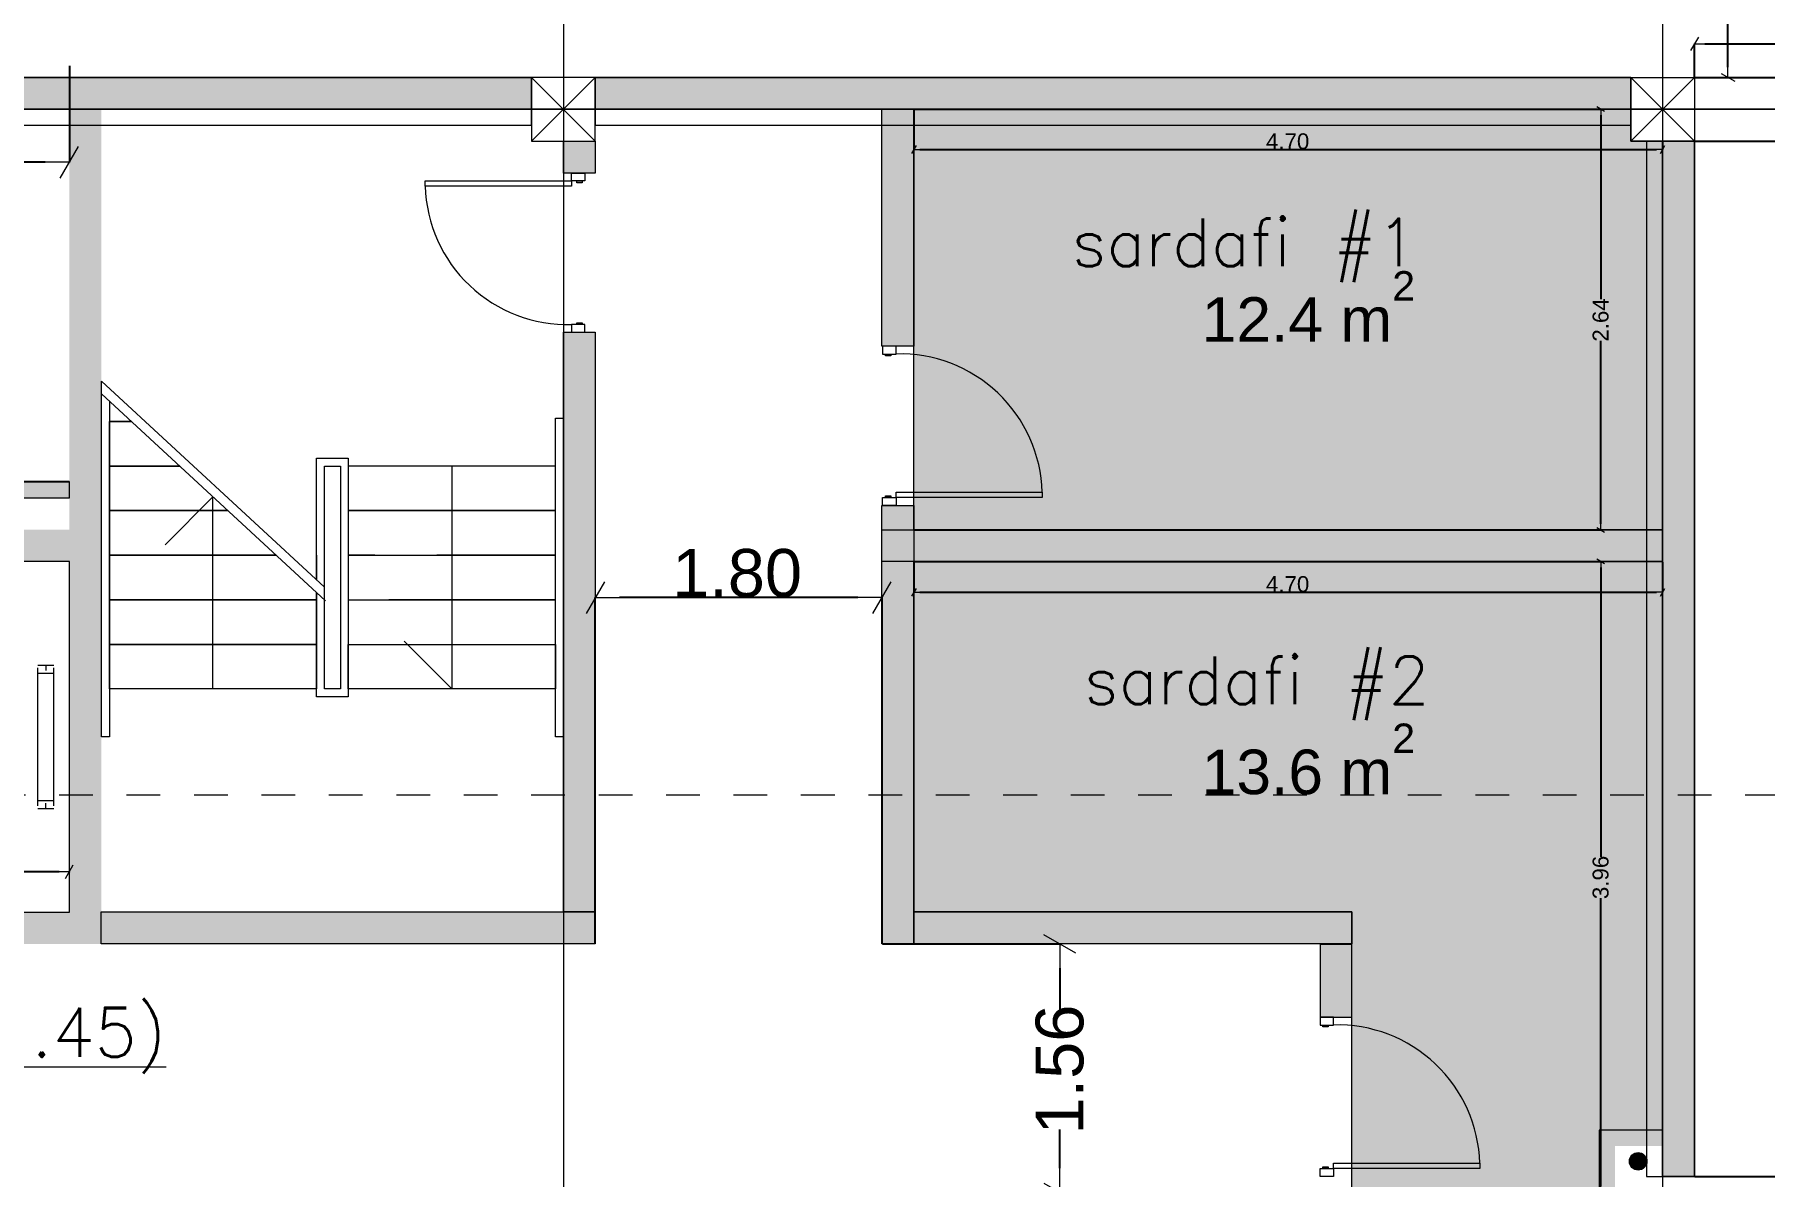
# Model space of a CAD drawing. Header units: millimetres. Extents: x 475616349 to 476941521, y 4620115302 to 4621446928.
# Drawn here: x 476768649 to 476779508, y 4620203972 to 4620211141 of the extents above; entities that cross this region are included whole.
import ezdxf

# ---------------------------------------------------------------- set-up
doc = ezdxf.new("R2010")
doc.units = ezdxf.units.MM
doc.header["$MEASUREMENT"] = 0
doc.set_wipeout_variables(frame=1)
doc.linetypes.add('Dashed', pattern=[423.333333, 211.666667, -211.666667])
doc.linetypes.add('Wipeout_Contour', pattern=[1000, 0, -1000])
for name, color, linetype, lineweight in [('2D Drafting - General_Pen_No__1_Pen_No__7', 7, 'Continuous', 0), ('2D Drafting - General_Pen_No__1_Pen_No__7_Pen_No__7', 7, 'Continuous', 0), ('2D Drafting - General_Pen_No__250_Pen_No__7_Pen_No__154', 154, 'Continuous', 0), ('2D Drafting - General_Pen_No__250_Pen_No__7_Pen_No__250', 7, 'Continuous', 0), ('2D Drafting - General_Pen_No__250_Pen_No__7_Pen_No__7', 7, 'Continuous', 0), ('Doors_Pen_No__7_Pen_No__7_Pen_No__7', 7, 'Continuous', 0), ('G-Anno-Nplt_Pen_No__250', 7, 'Continuous', 0), ('G-Anno-Nplt_Pen_No__4', 7, 'Continuous', 0), ('G-Anno-Nplt_Pen_No__7', 7, 'Continuous', 0), ('G-Anno-Nplt_Pen_No__8', 8, 'Continuous', 0), ('gegmebi_Pen_No__7_Pen_No__7', 7, 'Continuous', 0), ('New_._Pen_No__1', 1, 'Continuous', 0), ('New_2D Drafting - General_Pen_No__250_Pen_No__7_Pen_No__154', 154, 'Continuous', 0), ('New_2D Drafting - General_Pen_No__250_Pen_No__7_Pen_No__250', 7, 'Continuous', 0), ('New_2D Drafting - General_Pen_No__250_Pen_No__7_Pen_No__7', 7, 'Continuous', 0), ('New_a-iataki_Pen_No__5_Pen_No__5_Pen_No__4', 7, 'Continuous', 0), ('New_R03_Nakveti_Pen_No__250', 7, 'Continuous', 0), ('New_reg_nak_Pen_No__7', 7, 'Continuous', 0), ('New_shenobebi_Pen_No__1', 1, 'Continuous', 0), ('New_shenobebi_Pen_No__7', 7, 'Continuous', 0), ('shaxtebi da milebi_Pen_No__1_Pen_No__1_Pen_No__1', 1, 'Continuous', 0), ('zoma_Pen_No__5_Pen_No__5', 5, 'Continuous', 0)]:
    doc.layers.add(name, color=color, linetype=linetype, lineweight=lineweight)
doc.layers.add('New_zoma', color=7, linetype='Continuous')
doc.layers.add('zoma', color=7, linetype='Continuous')
doc.styles.add('GENERATED_STYLE_1', font='arial.ttf')
doc.styles.add('GENERATED_STYLE_2', font='arial.ttf')
doc.dimstyles.new('GENERATED_STYLE__2', dxfattribs={"dimtxt": 200, "dimasz": 64.421331, "dimexe": 0.18, "dimexo": 3, "dimgap": 0.09, "dimtad": 1, "dimlfac": 0.001, "dimzin": 0, "dimdsep": 46, "dimtxsty": 'GENERATED_STYLE_2', "dimblk": 'ARROWHEAD_2', "dimblk1": 'ARROWHEAD_2', "dimblk2": 'ARROWHEAD_2', "dimcen": 0.09, "dimclrd": 142, "dimclre": 142, "dimclrt": 142, "dimadec": 0, "dimazin": 0, "dimtfac": 1, "dimtdec": 4, "dimtmove": 0, "dimatfit": 3, "dimfxl": 1, "dimtolj": 1, "dimtzin": 0, "dimarcsym": 0})
doc.dimstyles.new('GENERATED_STYLE__27', dxfattribs={"dimtxt": 150, "dimasz": 64.421331, "dimexe": 0.18, "dimexo": 3, "dimgap": 0.09, "dimtad": 1, "dimtih": 1, "dimtoh": 1, "dimlfac": 0.001, "dimzin": 0, "dimdsep": 46, "dimtxsty": 'GENERATED_STYLE_2', "dimblk": 'ARROWHEAD_2', "dimblk1": 'ARROWHEAD_2', "dimblk2": 'ARROWHEAD_2', "dimcen": 0.09, "dimclrd": 142, "dimclre": 142, "dimclrt": 142, "dimadec": 0, "dimazin": 0, "dimtfac": 1, "dimtdec": 4, "dimtmove": 0, "dimatfit": 3, "dimfxl": 1, "dimtolj": 1, "dimtzin": 0, "dimarcsym": 0})
doc.dimstyles.new('GENERATED_STYLE__33', dxfattribs={"dimtxt": 300, "dimasz": 64.421331, "dimexe": 0.18, "dimexo": 3, "dimgap": 0.09, "dimtad": 1, "dimlfac": 0.001, "dimzin": 0, "dimdsep": 46, "dimtxsty": 'GENERATED_STYLE_1', "dimblk": 'ARROWHEAD_2', "dimblk1": 'ARROWHEAD_2', "dimblk2": 'ARROWHEAD_2', "dimcen": 0.09, "dimclrd": 1, "dimclre": 1, "dimclrt": 1, "dimadec": 0, "dimazin": 0, "dimtfac": 1, "dimtdec": 4, "dimtmove": 0, "dimatfit": 3, "dimfxl": 1, "dimtolj": 1, "dimtzin": 0, "dimarcsym": 0})
doc.dimstyles.new('GENERATED_STYLE__34', dxfattribs={"dimtxt": 300, "dimasz": 64.421331, "dimexe": 0.18, "dimexo": 3, "dimgap": 0.09, "dimtad": 1, "dimtih": 1, "dimtoh": 1, "dimlfac": 0.001, "dimzin": 0, "dimdsep": 46, "dimtxsty": 'GENERATED_STYLE_1', "dimblk": 'ARROWHEAD_2', "dimblk1": 'ARROWHEAD_2', "dimblk2": 'ARROWHEAD_2', "dimcen": 0.09, "dimclrd": 1, "dimclre": 1, "dimclrt": 1, "dimadec": 0, "dimazin": 0, "dimtfac": 1, "dimtdec": 4, "dimtmove": 0, "dimatfit": 3, "dimfxl": 1, "dimtolj": 1, "dimtzin": 0, "dimarcsym": 0})
doc.dimstyles.new('GENERATED_STYLE__37', dxfattribs={"dimtxt": 300, "dimasz": 152, "dimexe": 0.18, "dimexo": 3, "dimgap": 0.09, "dimtad": 1, "dimtih": 1, "dimtoh": 1, "dimlfac": 0.001, "dimzin": 0, "dimdsep": 46, "dimtxsty": 'GENERATED_STYLE_2', "dimblk": 'ARROWHEAD_2', "dimblk1": 'ARROWHEAD_2', "dimblk2": 'ARROWHEAD_2', "dimcen": 0.09, "dimclrd": 7, "dimclre": 7, "dimclrt": 7, "dimadec": 0, "dimazin": 0, "dimtfac": 1, "dimtdec": 4, "dimtmove": 0, "dimatfit": 3, "dimfxl": 1, "dimtolj": 1, "dimtzin": 0, "dimarcsym": 0})
doc.dimstyles.new('GENERATED_STYLE__38', dxfattribs={"dimtxt": 300, "dimasz": 152, "dimexe": 0.18, "dimexo": 3, "dimgap": 0.09, "dimtad": 1, "dimlfac": 0.001, "dimzin": 0, "dimdsep": 46, "dimtxsty": 'GENERATED_STYLE_2', "dimblk": 'ARROWHEAD_2', "dimblk1": 'ARROWHEAD_2', "dimblk2": 'ARROWHEAD_2', "dimcen": 0.09, "dimclrd": 7, "dimclre": 7, "dimclrt": 7, "dimadec": 0, "dimazin": 0, "dimtfac": 1, "dimtdec": 4, "dimtmove": 0, "dimatfit": 3, "dimfxl": 1, "dimtolj": 1, "dimtzin": 0, "dimarcsym": 0})
doc.dimstyles.new('GENERATED_STYLE__39', dxfattribs={"dimtxt": 100, "dimasz": 38, "dimexe": 0.18, "dimexo": 3, "dimgap": 0.09, "dimtad": 1, "dimtih": 1, "dimtoh": 1, "dimlfac": 0.001, "dimzin": 0, "dimdsep": 46, "dimtxsty": 'GENERATED_STYLE_2', "dimblk": 'ARROWHEAD_2', "dimblk1": 'ARROWHEAD_2', "dimblk2": 'ARROWHEAD_2', "dimcen": 0.09, "dimclrd": 7, "dimclre": 7, "dimclrt": 7, "dimadec": 0, "dimazin": 0, "dimtfac": 1, "dimtdec": 4, "dimtmove": 0, "dimatfit": 3, "dimfxl": 1, "dimtolj": 1, "dimtzin": 0, "dimarcsym": 0})
doc.dimstyles.new('GENERATED_STYLE__40', dxfattribs={"dimtxt": 100, "dimasz": 38, "dimexe": 0.18, "dimexo": 3, "dimgap": 0.09, "dimtad": 1, "dimlfac": 0.001, "dimzin": 0, "dimdsep": 46, "dimtxsty": 'GENERATED_STYLE_2', "dimblk": 'ARROWHEAD_2', "dimblk1": 'ARROWHEAD_2', "dimblk2": 'ARROWHEAD_2', "dimcen": 0.09, "dimclrd": 7, "dimclre": 7, "dimclrt": 7, "dimadec": 0, "dimazin": 0, "dimtfac": 1, "dimtdec": 4, "dimtmove": 0, "dimatfit": 3, "dimfxl": 1, "dimtolj": 1, "dimtzin": 0, "dimarcsym": 0})

# ---------------------------------------------------------------- blocks, each defined once
blk = doc.blocks.new('ARROWHEAD_2')
at = {"color": 0, "linetype": 'Continuous', "lineweight": 0}
for p, q in [((0, 0), (-1, 0)), ((-0.378, -0.655), (0.378, 0.655))]:
    blk.add_line(p, q, dxfattribs=at)
blk = doc.blocks.new('*D1175', base_point=(476577134, 4620325126))
at = {"layer": 'Defpoints', "color": 0, "linetype": 'Continuous', "transparency": 16777216}
for p in [(476766968, 4620205885), (476766968, 4620205880), (476768868, 4620205880)]:
    blk.add_point(p, dxfattribs=at)
at = {"layer": 'zoma', "color": 142, "linetype": 'Continuous', "lineweight": -2, "transparency": 16777216}
for p, q in [((476766968, 4620205883), (476766968, 4620205885)), ((476768803, 4620205885), (476767032, 4620205885)), ((476768868, 4620205883), (476768868, 4620205885))]:
    blk.add_line(p, q, dxfattribs=at)
at = {"layer": 'zoma', "color": 142, "linetype": 'Continuous', "lineweight": -2, "transparency": 16777216, "xscale": 64.4213309708986, "yscale": 64.4213309708986, "zscale": 64.4213309708986, "rotation": 180}
blk.add_blockref('ARROWHEAD_2', (476766968, 4620205885), dxfattribs=at)
at = {"layer": 'zoma', "color": 142, "linetype": 'Continuous', "lineweight": -2, "transparency": 16777216, "xscale": 64.4213309708986, "yscale": 64.4213309708986, "zscale": 64.4213309708986}
blk.add_blockref('ARROWHEAD_2', (476768868, 4620205885), dxfattribs=at)
at = {"layer": 'zoma', "color": 142, "linetype": 'Continuous', "lineweight": 0, "transparency": 16777216, "insert": (476767913, 4620205962), "char_height": 150, "attachment_point": 5, "style": 'GENERATED_STYLE_2'}
blk.add_mtext('\\A1;1.90', dxfattribs=at)
blk = doc.blocks.new('*D1206', base_point=(476577134, 4620325126))
at = {"layer": 'Defpoints', "color": 0, "linetype": 'Continuous', "transparency": 16777216}
for p in [(476779069, 4620203972), (476780818, 4620203972), (476779069, 4620203572)]:
    blk.add_point(p, dxfattribs=at)
at = {"layer": 'zoma', "color": 142, "linetype": 'Continuous', "lineweight": -2, "transparency": 16777216}
for p, q in [((476779072, 4620203972), (476780818, 4620203972)), ((476780818, 4620203907), (476780818, 4620203636)), ((476779072, 4620203572), (476780818, 4620203572)), ((476780818, 4620203572), (476780818, 4620203275))]:
    blk.add_line(p, q, dxfattribs=at)
at = {"layer": 'zoma', "color": 142, "linetype": 'Continuous', "lineweight": -2, "transparency": 16777216, "xscale": 64.4213309708986, "yscale": 64.4213309708986, "zscale": 64.4213309708986}
for p, rotation in [((476780818, 4620203972), 90), ((476780818, 4620203572), 270)]:
    blk.add_blockref('ARROWHEAD_2', p, dxfattribs=dict(at, rotation=rotation))
at = {"layer": 'zoma', "color": 142, "linetype": 'Continuous', "lineweight": 0, "transparency": 16777216, "insert": (476780559, 4620203275), "char_height": 200, "attachment_point": 5, "rotation": 90, "style": 'GENERATED_STYLE_2'}
blk.add_mtext('\\A1;0.40', dxfattribs=at)
blk = doc.blocks.new('*D1207', base_point=(476577134, 4620325126))
at = {"layer": 'Defpoints', "color": 0, "linetype": 'Continuous', "transparency": 16777216}
for p in [(476779069, 4620210472), (476780559, 4620210472), (476779069, 4620203972)]:
    blk.add_point(p, dxfattribs=at)
at = {"layer": 'zoma', "color": 142, "linetype": 'Continuous', "lineweight": -2, "transparency": 16777216}
for p, q in [((476779072, 4620210472), (476780559, 4620210472)), ((476780559, 4620210407), (476780559, 4620207476)), ((476780559, 4620204036), (476780559, 4620206956)), ((476779072, 4620203972), (476780559, 4620203972))]:
    blk.add_line(p, q, dxfattribs=at)
at = {"layer": 'zoma', "color": 142, "linetype": 'Continuous', "lineweight": -2, "transparency": 16777216, "xscale": 64.4213309708986, "yscale": 64.4213309708986, "zscale": 64.4213309708986}
for p, rotation in [((476780559, 4620210472), 90), ((476780559, 4620203972), 270)]:
    blk.add_blockref('ARROWHEAD_2', p, dxfattribs=dict(at, rotation=rotation))
at = {"layer": 'zoma', "color": 142, "linetype": 'Continuous', "lineweight": 0, "transparency": 16777216, "insert": (476780559, 4620207216), "char_height": 200, "attachment_point": 5, "rotation": 90, "style": 'GENERATED_STYLE_2'}
blk.add_mtext('\\A1;6.50', dxfattribs=at)
blk = doc.blocks.new('*D1208', base_point=(476577134, 4620325126))
at = {"layer": 'Defpoints', "color": 0, "linetype": 'Continuous', "transparency": 16777216}
for p in [(476779069, 4620210872), (476780818, 4620210872), (476779069, 4620210472)]:
    blk.add_point(p, dxfattribs=at)
at = {"layer": 'zoma', "color": 142, "linetype": 'Continuous', "lineweight": -2, "transparency": 16777216}
for p, q in [((476779072, 4620210872), (476780818, 4620210872)), ((476780818, 4620210807), (476780818, 4620210536)), ((476779072, 4620210472), (476780818, 4620210472)), ((476780818, 4620210472), (476780818, 4620210175))]:
    blk.add_line(p, q, dxfattribs=at)
at = {"layer": 'zoma', "color": 142, "linetype": 'Continuous', "lineweight": -2, "transparency": 16777216, "xscale": 64.4213309708986, "yscale": 64.4213309708986, "zscale": 64.4213309708986}
for p, rotation in [((476780818, 4620210872), 90), ((476780818, 4620210472), 270)]:
    blk.add_blockref('ARROWHEAD_2', p, dxfattribs=dict(at, rotation=rotation))
at = {"layer": 'zoma', "color": 142, "linetype": 'Continuous', "lineweight": 0, "transparency": 16777216, "insert": (476780559, 4620210175), "char_height": 200, "attachment_point": 5, "rotation": 90, "style": 'GENERATED_STYLE_2'}
blk.add_mtext('\\A1;0.40', dxfattribs=at)
blk = doc.blocks.new('*D1283', base_point=(476577134, 4620325126))
at = {"layer": 'Defpoints', "color": 0, "linetype": 'Continuous', "transparency": 16777216}
for p in [(476779274, 4620221920), (476795937, 4620221926), (476779069, 4620210872)]:
    blk.add_point(p, dxfattribs=at)
at = {"layer": 'New_zoma', "color": 1, "linetype": 'Continuous', "lineweight": -2, "transparency": 16777216}
for p, q in [((476795934, 4620221926), (476779274, 4620221920)), ((476779274, 4620221855), (476779276, 4620216911)), ((476779279, 4620210936), (476779277, 4620215899)), ((476779072, 4620210872), (476779279, 4620210872))]:
    blk.add_line(p, q, dxfattribs=at)
at = {"layer": 'New_zoma', "color": 1, "linetype": 'Continuous', "lineweight": -2, "transparency": 16777216, "xscale": 64.4213309708986, "yscale": 64.4213309708986, "zscale": 64.4213309708986}
for p, rotation in [((476779274, 4620221920), 90.02212448904798), ((476779279, 4620210872), 270.022124489048)]:
    blk.add_blockref('ARROWHEAD_2', p, dxfattribs=dict(at, rotation=rotation))
at = {"layer": 'New_zoma', "color": 1, "linetype": 'Continuous', "lineweight": 0, "transparency": 16777216, "insert": (476779276, 4620216405), "char_height": 300, "attachment_point": 5, "rotation": 270.0221, "style": 'GENERATED_STYLE_1'}
blk.add_mtext('\\A1;39.86', dxfattribs=at)
blk = doc.blocks.new('*D1284', base_point=(476577134, 4620325126))
at = {"layer": 'Defpoints', "color": 0, "linetype": 'Continuous', "transparency": 16777216}
for p in [(476794300, 4620211082), (476779069, 4620210872), (476794300, 4620210872)]:
    blk.add_point(p, dxfattribs=at)
at = {"layer": 'New_zoma', "color": 1, "linetype": 'Continuous', "lineweight": -2, "transparency": 16777216}
for p, q in [((476779069, 4620210875), (476779069, 4620211082)), ((476779133, 4620211082), (476794236, 4620211082)), ((476794300, 4620210875), (476794300, 4620211082))]:
    blk.add_line(p, q, dxfattribs=at)
at = {"layer": 'New_zoma', "color": 1, "linetype": 'Continuous', "lineweight": -2, "transparency": 16777216, "xscale": 64.4213309708986, "yscale": 64.4213309708986, "zscale": 64.4213309708986, "rotation": 180}
blk.add_blockref('ARROWHEAD_2', (476779069, 4620211082), dxfattribs=at)
at = {"layer": 'New_zoma', "color": 1, "linetype": 'Continuous', "lineweight": -2, "transparency": 16777216, "xscale": 64.4213309708986, "yscale": 64.4213309708986, "zscale": 64.4213309708986}
blk.add_blockref('ARROWHEAD_2', (476794300, 4620211082), dxfattribs=at)
at = {"layer": 'New_zoma', "color": 1, "linetype": 'Continuous', "lineweight": 0, "transparency": 16777216, "insert": (476786675, 4620211235), "char_height": 300, "attachment_point": 5, "style": 'GENERATED_STYLE_1'}
blk.add_mtext('\\A1;15.23', dxfattribs=at)
blk = doc.blocks.new('*D1852', base_point=(476577134, 4620325126))
at = {"layer": 'Defpoints', "color": 0, "linetype": 'Continuous', "transparency": 16777216}
for p in [(476774169, 4620210672), (476778869, 4620210472), (476778869, 4620210419)]:
    blk.add_point(p, dxfattribs=at)
at = {"layer": 'zoma', "color": 7, "linetype": 'Continuous', "lineweight": -2, "transparency": 16777216}
for p, q in [((476774169, 4620210669), (476774169, 4620210419)), ((476778869, 4620210469), (476778869, 4620210419)), ((476774207, 4620210419), (476778831, 4620210419))]:
    blk.add_line(p, q, dxfattribs=at)
at = {"layer": 'zoma', "color": 7, "linetype": 'Continuous', "lineweight": -2, "transparency": 16777216, "xscale": 38.00000000000001, "yscale": 38.00000000000001, "zscale": 38.00000000000001, "rotation": 180}
blk.add_blockref('ARROWHEAD_2', (476774169, 4620210419), dxfattribs=at)
at = {"layer": 'zoma', "color": 7, "linetype": 'Continuous', "lineweight": -2, "transparency": 16777216, "xscale": 38.00000000000001, "yscale": 38.00000000000001, "zscale": 38.00000000000001}
blk.add_blockref('ARROWHEAD_2', (476778869, 4620210419), dxfattribs=at)
at = {"layer": 'zoma', "color": 7, "linetype": 'Continuous', "lineweight": 0, "transparency": 16777216, "insert": (476776515, 4620210470), "char_height": 100, "attachment_point": 5, "style": 'GENERATED_STYLE_2'}
blk.add_mtext('\\A1;4.70', dxfattribs=at)
blk = doc.blocks.new('*D1853', base_point=(476577134, 4620325126))
at = {"layer": 'Defpoints', "color": 0, "linetype": 'Continuous', "transparency": 16777216}
for p in [(476774169, 4620210672), (476778480, 4620210672), (476774169, 4620208032)]:
    blk.add_point(p, dxfattribs=at)
at = {"layer": 'zoma', "color": 7, "linetype": 'Continuous', "lineweight": -2, "transparency": 16777216}
for p, q in [((476774172, 4620210672), (476778480, 4620210672)), ((476778480, 4620210634), (476778480, 4620209479)), ((476778480, 4620208070), (476778480, 4620209218)), ((476774172, 4620208032), (476778480, 4620208032))]:
    blk.add_line(p, q, dxfattribs=at)
at = {"layer": 'zoma', "color": 7, "linetype": 'Continuous', "lineweight": -2, "transparency": 16777216, "xscale": 38.00000000000001, "yscale": 38.00000000000001, "zscale": 38.00000000000001}
for p, rotation in [((476778480, 4620210672), 90), ((476778480, 4620208032), 270)]:
    blk.add_blockref('ARROWHEAD_2', p, dxfattribs=dict(at, rotation=rotation))
at = {"layer": 'zoma', "color": 7, "linetype": 'Continuous', "lineweight": 0, "transparency": 16777216, "insert": (476778480, 4620209349), "char_height": 100, "attachment_point": 5, "rotation": 90, "style": 'GENERATED_STYLE_2'}
blk.add_mtext('\\A1;2.64', dxfattribs=at)
blk = doc.blocks.new('*D1854', base_point=(476577134, 4620325126))
at = {"layer": 'Defpoints', "color": 0, "linetype": 'Continuous', "transparency": 16777216}
for p in [(476774169, 4620207832), (476778480, 4620207832), (476778470, 4620203872)]:
    blk.add_point(p, dxfattribs=at)
at = {"layer": 'zoma', "color": 7, "linetype": 'Continuous', "lineweight": -2, "transparency": 16777216}
for p, q in [((476774172, 4620207832), (476778480, 4620207832)), ((476778480, 4620207794), (476778480, 4620205979)), ((476778480, 4620203910), (476778480, 4620205719)), ((476778473, 4620203872), (476778480, 4620203872))]:
    blk.add_line(p, q, dxfattribs=at)
at = {"layer": 'zoma', "color": 7, "linetype": 'Continuous', "lineweight": -2, "transparency": 16777216, "xscale": 38.00000000000001, "yscale": 38.00000000000001, "zscale": 38.00000000000001}
for p, rotation in [((476778480, 4620207832), 90), ((476778480, 4620203872), 270)]:
    blk.add_blockref('ARROWHEAD_2', p, dxfattribs=dict(at, rotation=rotation))
at = {"layer": 'zoma', "color": 7, "linetype": 'Continuous', "lineweight": 0, "transparency": 16777216, "insert": (476778480, 4620205849), "char_height": 100, "attachment_point": 5, "rotation": 90, "style": 'GENERATED_STYLE_2'}
blk.add_mtext('\\A1;3.96', dxfattribs=at)
blk = doc.blocks.new('*D1855', base_point=(476577134, 4620325126))
at = {"layer": 'Defpoints', "color": 0, "linetype": 'Continuous', "transparency": 16777216}
for p in [(476774169, 4620207832), (476778869, 4620207832), (476778869, 4620207639)]:
    blk.add_point(p, dxfattribs=at)
at = {"layer": 'zoma', "color": 7, "linetype": 'Continuous', "lineweight": -2, "transparency": 16777216}
for p, q in [((476774169, 4620207829), (476774169, 4620207639)), ((476778869, 4620207829), (476778869, 4620207639)), ((476774207, 4620207639), (476778831, 4620207639))]:
    blk.add_line(p, q, dxfattribs=at)
at = {"layer": 'zoma', "color": 7, "linetype": 'Continuous', "lineweight": -2, "transparency": 16777216, "xscale": 38.00000000000001, "yscale": 38.00000000000001, "zscale": 38.00000000000001, "rotation": 180}
blk.add_blockref('ARROWHEAD_2', (476774169, 4620207639), dxfattribs=at)
at = {"layer": 'zoma', "color": 7, "linetype": 'Continuous', "lineweight": -2, "transparency": 16777216, "xscale": 38.00000000000001, "yscale": 38.00000000000001, "zscale": 38.00000000000001}
blk.add_blockref('ARROWHEAD_2', (476778869, 4620207639), dxfattribs=at)
at = {"layer": 'zoma', "color": 7, "linetype": 'Continuous', "lineweight": 0, "transparency": 16777216, "insert": (476776515, 4620207690), "char_height": 100, "attachment_point": 5, "style": 'GENERATED_STYLE_2'}
blk.add_mtext('\\A1;4.70', dxfattribs=at)
blk = doc.blocks.new('*D1856', base_point=(476577134, 4620325126))
at = {"layer": 'Defpoints', "color": 0, "linetype": 'Continuous', "transparency": 16777216}
for p in [(476772169, 4620207606), (476772169, 4620205432), (476773969, 4620205432)]:
    blk.add_point(p, dxfattribs=at)
at = {"layer": 'zoma', "color": 7, "linetype": 'Continuous', "lineweight": -2, "transparency": 16777216}
for p, q in [((476772169, 4620205435), (476772169, 4620207606)), ((476773817, 4620207606), (476772321, 4620207606)), ((476773969, 4620205435), (476773969, 4620207606))]:
    blk.add_line(p, q, dxfattribs=at)
at = {"layer": 'zoma', "color": 7, "linetype": 'Continuous', "lineweight": -2, "transparency": 16777216, "xscale": 152, "yscale": 152, "zscale": 152, "rotation": 180}
blk.add_blockref('ARROWHEAD_2', (476772169, 4620207606), dxfattribs=at)
at = {"layer": 'zoma', "color": 7, "linetype": 'Continuous', "lineweight": -2, "transparency": 16777216, "xscale": 152, "yscale": 152, "zscale": 152}
blk.add_blockref('ARROWHEAD_2', (476773969, 4620207606), dxfattribs=at)
at = {"layer": 'zoma', "color": 7, "linetype": 'Continuous', "lineweight": 0, "transparency": 16777216, "insert": (476773059, 4620207759), "char_height": 300, "attachment_point": 5, "style": 'GENERATED_STYLE_2'}
blk.add_mtext('\\A1;1.80', dxfattribs=at)
blk = doc.blocks.new('*D1857', base_point=(476577134, 4620325126))
at = {"layer": 'Defpoints', "color": 0, "linetype": 'Continuous', "transparency": 16777216}
for p in [(476773969, 4620205432), (476775085, 4620205432), (476774219, 4620203872)]:
    blk.add_point(p, dxfattribs=at)
at = {"layer": 'zoma', "color": 7, "linetype": 'Continuous', "lineweight": -2, "transparency": 16777216}
for p, q in [((476773972, 4620205432), (476775085, 4620205432)), ((476775085, 4620205280), (476775085, 4620205018)), ((476775085, 4620204024), (476775085, 4620204267)), ((476774222, 4620203872), (476775085, 4620203872))]:
    blk.add_line(p, q, dxfattribs=at)
at = {"layer": 'zoma', "color": 7, "linetype": 'Continuous', "lineweight": -2, "transparency": 16777216, "xscale": 152, "yscale": 152, "zscale": 152}
for p, rotation in [((476775085, 4620205432), 90), ((476775085, 4620203872), 270)]:
    blk.add_blockref('ARROWHEAD_2', p, dxfattribs=dict(at, rotation=rotation))
at = {"layer": 'zoma', "color": 7, "linetype": 'Continuous', "lineweight": 0, "transparency": 16777216, "insert": (476775085, 4620204643), "char_height": 300, "attachment_point": 5, "rotation": 90, "style": 'GENERATED_STYLE_2'}
blk.add_mtext('\\A1;1.56', dxfattribs=at)
blk = doc.blocks.new('*D1858', base_point=(476577134, 4620325126))
at = {"layer": 'Defpoints', "color": 0, "linetype": 'Continuous', "transparency": 16777216}
for p in [(476765269, 4620210948), (476768868, 4620210948), (476765269, 4620210339)]:
    blk.add_point(p, dxfattribs=at)
at = {"layer": 'zoma', "color": 7, "linetype": 'Continuous', "lineweight": -2, "transparency": 16777216}
for p, q in [((476765269, 4620210945), (476765269, 4620210339)), ((476768868, 4620210945), (476768868, 4620210339)), ((476768716, 4620210339), (476765421, 4620210339))]:
    blk.add_line(p, q, dxfattribs=at)
at = {"layer": 'zoma', "color": 7, "linetype": 'Continuous', "lineweight": -2, "transparency": 16777216, "xscale": 152, "yscale": 152, "zscale": 152, "rotation": 180}
blk.add_blockref('ARROWHEAD_2', (476765269, 4620210339), dxfattribs=at)
at = {"layer": 'zoma', "color": 7, "linetype": 'Continuous', "lineweight": -2, "transparency": 16777216, "xscale": 152, "yscale": 152, "zscale": 152}
blk.add_blockref('ARROWHEAD_2', (476768868, 4620210339), dxfattribs=at)
at = {"layer": 'zoma', "color": 7, "linetype": 'Continuous', "lineweight": 0, "transparency": 16777216, "insert": (476767059, 4620210492), "char_height": 300, "attachment_point": 5, "style": 'GENERATED_STYLE_2'}
blk.add_mtext('\\A1;3.60', dxfattribs=at)
blk = doc.blocks.new('*D1859', base_point=(476577134, 4620325126))
at = {"layer": 'Defpoints', "color": 0, "linetype": 'Continuous', "transparency": 16777216}
for p in [(476765269, 4620210672), (476768044, 4620210672), (476768869, 4620208332)]:
    blk.add_point(p, dxfattribs=at)
at = {"layer": 'zoma', "color": 7, "linetype": 'Continuous', "lineweight": -2, "transparency": 16777216}
for p, q in [((476765272, 4620210672), (476768045, 4620210672)), ((476768044, 4620210520), (476768044, 4620209884)), ((476768044, 4620208484), (476768044, 4620209101)), ((476768866, 4620208332), (476768044, 4620208332))]:
    blk.add_line(p, q, dxfattribs=at)
at = {"layer": 'zoma', "color": 7, "linetype": 'Continuous', "lineweight": -2, "transparency": 16777216, "xscale": 152, "yscale": 152, "zscale": 152}
for p, rotation in [((476768044, 4620210672), 90), ((476768044, 4620208332), 270)]:
    blk.add_blockref('ARROWHEAD_2', p, dxfattribs=dict(at, rotation=rotation))
at = {"layer": 'zoma', "color": 7, "linetype": 'Continuous', "lineweight": 0, "transparency": 16777216, "insert": (476768044, 4620209493), "char_height": 300, "attachment_point": 5, "rotation": 90, "style": 'GENERATED_STYLE_2'}
blk.add_mtext('\\A1;2.34', dxfattribs=at)

msp = doc.modelspace()

# ---------------------------------------------------------------- hatches: boundary and pattern name
at = {"layer": '2D Drafting - General_Pen_No__250_Pen_No__7_Pen_No__154', "linetype": 'Continuous', "lineweight": 0}
for points in [[(476765268.542, 4620210671.921), (476765268.542, 4620210871.921), (476771768.542, 4620210871.921), (476771768.542, 4620210671.921)], [(476772168.542, 4620210671.921), (476772168.542, 4620210871.921), (476778668.542, 4620210871.921), (476778668.542, 4620210671.921)], [(476778868.542, 4620210471.921), (476779068.542, 4620210471.921), (476779068.542, 4620203971.921), (476778868.542, 4620203971.921)]]:
    msp.add_hatch(color=154, dxfattribs=at).paths.add_polyline_path(points)
at = {"layer": '2D Drafting - General_Pen_No__250_Pen_No__7_Pen_No__7', "linetype": 'Continuous', "lineweight": 0}
for points in [[(476769067.753, 4620210671.921), (476768867.753, 4620210671.921), (476768867.753, 4620208031.931), (476769067.753, 4620208031.931)], [(476774168.542, 4620210671.921), (476774168.542, 4620209184.677), (476773968.542, 4620209184.677), (476773968.542, 4620210671.921)], [(476771968.542, 4620210271.509), (476771968.542, 4620210471.921), (476772168.542, 4620210471.921), (476772168.542, 4620210271.509)], [(476771968.542, 4620205632.083), (476771968.542, 4620209271.509), (476772168.542, 4620209271.509), (476772168.542, 4620205632.083)], [(476773968.542, 4620208184.677), (476774168.542, 4620208184.677), (476774168.542, 4620205432.083), (476773968.542, 4620205432.083)], [(476778868.542, 4620207832.083), (476773968.542, 4620207832.083), (476773968.542, 4620208032.083), (476778868.542, 4620208032.082)], [(476776918.673, 4620205432.083), (476774168.542, 4620205432.083), (476774168.542, 4620205632.083), (476776918.673, 4620205632.083)], [(476778470.121, 4620204262.109), (476778470.121, 4620203871.921), (476778570.121, 4620203871.921), (476778570.121, 4620204161.921), (476778870.121, 4620204161.921), (476778870.121, 4620204262.109)]]:
    msp.add_hatch(color=7, dxfattribs=at).paths.add_polyline_path(points)
at = {"layer": 'G-Anno-Nplt_Pen_No__7', "linetype": 'Continuous', "lineweight": 0}
for points in [[(476772168.542, 4620205432.083), (476769067.753, 4620205432.083), (476769067.753, 4620205632.083), (476772168.542, 4620205632.083)], [(476776718.542, 4620204971.825), (476776918.673, 4620204971.825), (476776918.673, 4620205428.825), (476776718.542, 4620205428.825)]]:
    msp.add_hatch(color=7, dxfattribs=at).paths.add_polyline_path(points)
at = {"layer": 'G-Anno-Nplt_Pen_No__8', "linetype": 'Continuous', "lineweight": 0, "true_color": 0x202020}
for points in [[(476778868.542, 4620210471.921), (476778868.542, 4620208032.083), (476774168.542, 4620208032.083), (476774168.542, 4620210671.921), (476778668.542, 4620210671.921), (476778668.542, 4620210471.921)], [(476774168.542, 4620207832.083), (476778868.542, 4620207832.083), (476778868.542, 4620204262.109), (476778470.121, 4620204262.109), (476778470.121, 4620203871.921), (476776918.673, 4620203871.921), (476776918.673, 4620205632.083), (476774168.542, 4620205632.083)]]:
    msp.add_hatch(color=250, dxfattribs=at).paths.add_polyline_path(points)
at = {"layer": 'New_2D Drafting - General_Pen_No__250_Pen_No__7_Pen_No__154', "linetype": 'Continuous', "lineweight": 0}
for points in [[(476769067.753, 4620208031.931), (476768867.753, 4620208031.931), (476766767.753, 4620208031.931), (476766767.753, 4620207231.931), (476766967.753, 4620207231.931), (476766967.753, 4620207831.931), (476768867.753, 4620207831.931), (476769067.753, 4620207831.931)], [(476769067.753, 4620207831.931), (476768867.753, 4620207831.931), (476768867.753, 4620205631.931), (476766967.753, 4620205631.931), (476766967.753, 4620206231.931), (476766767.753, 4620206231.931), (476766767.753, 4620205431.931), (476769067.753, 4620205431.931), (476769067.753, 4620205631.931)]]:
    msp.add_hatch(color=154, dxfattribs=at).paths.add_polyline_path(points)
at = {"layer": 'New_2D Drafting - General_Pen_No__250_Pen_No__7_Pen_No__7', "linetype": 'Continuous', "lineweight": 0}
msp.add_hatch(color=7, dxfattribs=at).paths.add_polyline_path([(476768868.542, 4620208232.391), (476768868.542, 4620208332.39), (476767368.542, 4620208332.39), (476767368.542, 4620208232.391)])
at = {"layer": 'shaxtebi da milebi_Pen_No__1_Pen_No__1_Pen_No__1', "linetype": 'Continuous', "lineweight": 0}
msp.add_hatch(color=1, dxfattribs=at).paths.add_polyline_path([(476778715.121, 4620204121.921, 1), (476778715.121, 4620204011.921, 1)])

# ---------------------------------------------------------------- linework, layer by layer
at = {"layer": '2D Drafting - General_Pen_No__1_Pen_No__7', "color": 7, "linetype": 'Continuous', "lineweight": 0}
for p, q in [((476772168.542, 4620210471.921), (476771768.542, 4620210871.921)), ((476771768.542, 4620210471.921), (476772168.542, 4620210871.921)), ((476779068.542, 4620210471.921), (476778668.542, 4620210871.921)), ((476778668.542, 4620210471.921), (476779068.542, 4620210871.921))]:
    msp.add_line(p, q, dxfattribs=at)
at = {"layer": '2D Drafting - General_Pen_No__1_Pen_No__7', "color": 7, "linetype": 'Continuous', "lineweight": 0, "flags": 128}
for points in [[(476765268.542, 4620210571.921), (476771768.542, 4620210571.921), (476771768.542, 4620210871.921), (476765268.542, 4620210871.921)], [(476771768.542, 4620210471.921), (476772168.542, 4620210471.921), (476772168.542, 4620210871.921), (476771768.542, 4620210871.921)], [(476772168.542, 4620210571.921), (476778668.542, 4620210571.921), (476778668.542, 4620210871.921), (476772168.542, 4620210871.921)], [(476779068.542, 4620210471.921), (476778668.542, 4620210471.921), (476778668.542, 4620210871.921), (476779068.542, 4620210871.921)], [(476779068.542, 4620203971.921), (476779068.542, 4620210471.921), (476778768.542, 4620210471.921), (476778768.542, 4620203971.921)]]:
    msp.add_lwpolyline(points, close=True, dxfattribs=at)
at = {"layer": '2D Drafting - General_Pen_No__1_Pen_No__7_Pen_No__7', "color": 7, "linetype": 'Continuous', "lineweight": 0}
for centre, start, end in [((476771994.014, 4620210213.786), 181.603806, 271.603806), ((476774081.676, 4620208242.399), 1.603806, 91.603806), ((476776828.209, 4620204029.547), 1.603806, 91.603806)]:
    msp.add_arc(centre, 893.239, start, end, dxfattribs=at)
at = {"layer": '2D Drafting - General_Pen_No__250_Pen_No__7_Pen_No__250', "color": 7, "linetype": 'Continuous', "lineweight": 0, "flags": 128}
for points in [[(476765268.542, 4620210671.921), (476765268.542, 4620210871.921), (476771768.542, 4620210871.921), (476771768.542, 4620210671.921)], [(476772168.542, 4620210671.921), (476772168.542, 4620210871.921), (476778668.542, 4620210871.921), (476778668.542, 4620210671.921)], [(476774168.542, 4620210671.921), (476774168.542, 4620209184.677), (476773968.542, 4620209184.677), (476773968.542, 4620210671.921)], [(476771968.542, 4620210271.509), (476771968.542, 4620210471.921), (476772168.542, 4620210471.921), (476772168.542, 4620210271.509)], [(476778868.542, 4620210471.921), (476779068.542, 4620210471.921), (476779068.542, 4620203971.921), (476778868.542, 4620203971.921)], [(476771968.542, 4620205632.083), (476771968.542, 4620209271.509), (476772168.542, 4620209271.509), (476772168.542, 4620205632.083)], [(476773968.542, 4620208184.677), (476774168.542, 4620208184.677), (476774168.542, 4620205432.083), (476773968.542, 4620205432.083)], [(476778868.542, 4620207832.083), (476773968.542, 4620207832.083), (476773968.542, 4620208032.083), (476778868.542, 4620208032.082)], [(476776918.673, 4620205432.083), (476774168.542, 4620205432.083), (476774168.542, 4620205632.083), (476776918.673, 4620205632.083)]]:
    msp.add_lwpolyline(points, close=True, dxfattribs=at)
at = {"layer": 'Doors_Pen_No__7_Pen_No__7_Pen_No__7', "color": 7, "linetype": 'Continuous', "lineweight": 0, "flags": 128}
for points in [[(476772103.681, 4620210271.509), (476772103.681, 4620210222.12), (476772019.014, 4620210222.12), (476772019.014, 4620210271.509)], [(476772019.014, 4620210222.12), (476772019.014, 4620210188.786), (476771101.125, 4620210188.786), (476771101.125, 4620210222.12)], [(476772085.681, 4620210222.12), (476772085.681, 4620210211.009), (476772052.347, 4620210211.009), (476772052.347, 4620210222.12)], [(476772103.681, 4620209271.509), (476772103.681, 4620209320.897), (476772019.014, 4620209320.897), (476772019.014, 4620209271.509)], [(476772085.681, 4620209332.009), (476772085.681, 4620209320.897), (476772052.347, 4620209320.897), (476772052.347, 4620209332.009)], [(476773972.01, 4620209184.677), (476773972.01, 4620209135.288), (476774056.676, 4620209135.288), (476774056.676, 4620209184.677)], [(476773990.01, 4620209124.177), (476773990.01, 4620209135.288), (476774023.343, 4620209135.288), (476774023.343, 4620209124.177)], [(476773972.01, 4620208184.677), (476773972.01, 4620208234.066), (476774056.676, 4620208234.066), (476774056.676, 4620208184.677)], [(476773990.01, 4620208234.066), (476773990.01, 4620208245.177), (476774023.343, 4620208245.177), (476774023.343, 4620208234.066)], [(476774056.676, 4620208234.066), (476774056.676, 4620208267.399), (476774974.565, 4620208267.399), (476774974.565, 4620208234.066)], [(476776718.542, 4620204971.825), (476776718.542, 4620204922.436), (476776803.209, 4620204922.436), (476776803.209, 4620204971.825)], [(476776736.542, 4620204911.325), (476776736.542, 4620204922.436), (476776769.876, 4620204922.436), (476776769.876, 4620204911.325)], [(476776718.542, 4620203971.825), (476776718.542, 4620204021.214), (476776803.209, 4620204021.214), (476776803.209, 4620203971.825)], [(476776736.542, 4620204021.214), (476776736.542, 4620204032.325), (476776769.876, 4620204032.325), (476776769.876, 4620204021.214)], [(476776803.209, 4620204021.214), (476776803.209, 4620204054.547), (476777721.098, 4620204054.547), (476777721.098, 4620204021.214)]]:
    msp.add_lwpolyline(points, close=True, dxfattribs=at)
at = {"layer": 'G-Anno-Nplt_Pen_No__250', "color": 7, "linetype": 'Continuous', "lineweight": 0, "flags": 128}
msp.add_lwpolyline([(476772168.542, 4620205432.083), (476769067.753, 4620205432.083), (476769067.753, 4620205632.083), (476772168.542, 4620205632.083)], close=True, dxfattribs=at)
at = {"layer": 'G-Anno-Nplt_Pen_No__4', "color": 7, "linetype": 'Continuous', "lineweight": 0, "flags": 128}
for points in [[(476778868.542, 4620210471.921), (476778868.542, 4620208032.083), (476774168.542, 4620208032.083), (476774168.542, 4620210671.921), (476778668.542, 4620210671.921), (476778668.542, 4620210471.921)], [(476774168.542, 4620207832.083), (476778868.542, 4620207832.083), (476778868.542, 4620204262.109), (476778470.121, 4620204262.109), (476778470.121, 4620203871.921), (476776918.673, 4620203871.921), (476776918.673, 4620205632.083), (476774168.542, 4620205632.083)], [(476776718.542, 4620204971.825), (476776918.673, 4620204971.825), (476776918.673, 4620205428.825), (476776718.542, 4620205428.825)]]:
    msp.add_lwpolyline(points, close=True, dxfattribs=at)
at = {"layer": 'gegmebi_Pen_No__7_Pen_No__7', "color": 7, "linetype": 'Continuous', "lineweight": 0, "flags": 128}
for points in [[(476769118.542, 4620208838.237), (476769118.542, 4620206732.083), (476769068.542, 4620206732.083), (476769068.542, 4620208964.579)], [(476769558.542, 4620208432.083), (476769118.542, 4620208432.083), (476769118.542, 4620208712.083), (476769255.209, 4620208712.083)], [(476769255.209, 4620208712.083), (476769118.542, 4620208712.083)], [(476769861.875, 4620208152.083), (476769118.542, 4620208152.083), (476769118.542, 4620208432.083), (476769558.542, 4620208432.083)], [(476770418.542, 4620207718.425), (476770418.542, 4620208481.657), (476770618.542, 4620208481.657), (476770618.542, 4620207718.425)], [(476771268.542, 4620208432.083), (476771268.542, 4620207032.083), (476770968.542, 4620207332.083)], [(476769768.542, 4620207032.083), (476769768.542, 4620208238.237), (476769468.542, 4620207938.237)], [(476770165.209, 4620207872.083), (476769118.542, 4620207872.083), (476769118.542, 4620208152.083), (476769861.875, 4620208152.083)], [(476770785.005, 4620207872.083), (476771918.542, 4620207872.083), (476771918.542, 4620208152.083), (476770618.542, 4620208152.083)], [(476770618.542, 4620208152.083), (476770618.542, 4620207872.083), (476770785.005, 4620207872.083)], [(476770418.542, 4620207638.237), (476770418.542, 4620207592.083), (476769118.542, 4620207592.083), (476769118.542, 4620207872.083), (476770165.209, 4620207872.083)], [(476770418.542, 4620207872.083), (476770418.542, 4620207718.425)], [(476770618.542, 4620207592.083), (476771918.542, 4620207592.083), (476771918.542, 4620207872.083), (476771175.209, 4620207872.083)], [(476770785.005, 4620207872.083), (476770618.542, 4620207872.083), (476770618.542, 4620207638.237)], [(476770618.542, 4620207638.237), (476770618.542, 4620206982.083), (476770418.542, 4620206982.083), (476770418.542, 4620207638.237)], [(476770618.542, 4620207358.237), (476770618.542, 4620207312.083), (476771918.542, 4620207312.083), (476771918.542, 4620207592.083), (476770871.875, 4620207592.083)], [(476770618.542, 4620207312.083), (476771918.542, 4620207312.083), (476771918.542, 4620207032.083), (476770618.542, 4620207032.083)], [(476770618.542, 4620207032.083), (476770618.542, 4620207312.083)]]:
    msp.add_lwpolyline(points, dxfattribs=at)
for points in [[(476771918.542, 4620208732.083), (476771968.542, 4620208732.083), (476771968.542, 4620206732.083), (476771918.542, 4620206732.083)], [(476770468.542, 4620208432.083), (476770568.542, 4620208432.083), (476770568.542, 4620207032.083), (476770468.542, 4620207032.083)], [(476770618.542, 4620208432.083), (476770618.542, 4620208152.083), (476771918.542, 4620208152.083), (476771918.542, 4620208432.083)], [(476770418.542, 4620207592.083), (476770418.542, 4620207312.083), (476769118.542, 4620207312.083), (476769118.542, 4620207592.083)], [(476770418.542, 4620207312.083), (476770418.542, 4620207032.083), (476769118.542, 4620207032.083), (476769118.542, 4620207312.083)]]:
    msp.add_lwpolyline(points, close=True, dxfattribs=at)
at = {"layer": 'New_2D Drafting - General_Pen_No__250_Pen_No__7_Pen_No__250', "color": 7, "linetype": 'Continuous', "lineweight": 0, "flags": 128}
msp.add_lwpolyline([(476768868.542, 4620208232.391), (476768868.542, 4620208332.39), (476767368.542, 4620208332.39), (476767368.542, 4620208232.391)], close=True, dxfattribs=at)
at = {"layer": 'New_R03_Nakveti_Pen_No__250', "color": 7, "linetype": 'Continuous', "lineweight": 0}
for p, q in [((476768669.313, 4620207181.931), (476768769.313, 4620207181.931)), ((476768669.313, 4620206298.598), (476768669.313, 4620207165.265)), ((476768669.313, 4620207131.931), (476768769.313, 4620207131.931)), ((476768719.313, 4620207181.931), (476768719.313, 4620207148.598)), ((476768769.313, 4620206298.598), (476768769.313, 4620207165.265)), ((476768669.313, 4620206331.931), (476768769.313, 4620206331.931)), ((476768669.313, 4620206281.931), (476768769.313, 4620206281.931)), ((476768719.313, 4620206281.931), (476768719.313, 4620206315.265))]:
    msp.add_line(p, q, dxfattribs=at)
at = {"layer": 'New_reg_nak_Pen_No__7', "color": 7, "linetype": 'Continuous', "lineweight": 0, "flags": 128}
msp.add_lwpolyline([(476769768.646, 4620210871.838), (476769768.646, 4620210871.806)], dxfattribs=at)
at = {"layer": 'New_shenobebi_Pen_No__1', "color": 1, "linetype": 'Dashed', "lineweight": 0}
msp.add_lwpolyline([(476732820.121, 4620206367.623), (476783893.334, 4620206367.623)], dxfattribs=at)
at = {"layer": 'New_shenobebi_Pen_No__7', "color": 7, "linetype": 'Continuous', "lineweight": 0}
for points in [[(476770468.542, 4620207672.271), (476769068.542, 4620208964.579)], [(476770474.583, 4620207586.507), (476769068.542, 4620208884.391)]]:
    msp.add_lwpolyline(points, dxfattribs=at)
msp.add_lwpolyline([(476768867.753, 4620205631.931), (476768867.753, 4620207831.931), (476766967.753, 4620207831.931), (476766967.753, 4620205631.931)], close=True, dxfattribs=at)
at = {"layer": 'shaxtebi da milebi_Pen_No__1_Pen_No__1_Pen_No__1', "color": 1, "linetype": 'Continuous', "lineweight": 0, "flags": 128}
msp.add_lwpolyline([(476778715.121, 4620204121.921, -1), (476778715.121, 4620204011.921, -1)], format="xyb", close=True, dxfattribs=at)
at = {"layer": 'zoma_Pen_No__5_Pen_No__5', "color": 5, "linetype": 'Continuous', "lineweight": 0}
for p, q in [((476771968.542, 4620214381.518), (476771968.542, 4620189670.712)), ((476778868.542, 4620214381.518), (476778868.542, 4620189670.712)), ((476733387.992, 4620210671.921), (476783274.372, 4620210671.921)), ((476733387.992, 4620210671.921), (476783274.372, 4620210671.921)), ((476782949.093, 4620210671.921), (476754096.013, 4620210671.921))]:
    msp.add_line(p, q, dxfattribs=at)

# ---------------------------------------------------------------- texts
at = {"layer": 'G-Anno-Nplt_Pen_No__4', "color": 7, "lineweight": 0, "char_height": 280, "attachment_point": 7, "style": 'GENERATED_STYLE_1'}
for s, insert in [('{\\fArial|b0|i0|c0|p34;12.4 m{\\H0.66x;\\S2^  ;}}', (476775975.779, 4620209212.002)), ('{\\fArial|b0|i0|c0|p34;13.6 m{\\H0.66x;\\S2^  ;}}', (476775975.779, 4620206367.623))]:
    msp.add_mtext(s, dxfattribs=dict(at, insert=insert))
at = {"layer": 'New_a-iataki_Pen_No__5_Pen_No__5_Pen_No__4', "color": 7, "linetype": 'Continuous', "lineweight": 0, "char_height": 300, "attachment_point": 1}
for s, insert in [('\\A1;{\\pql;\\Ftxt.shx;sardafi \\Ftxt.shx;#1}', (476775159.403, 4620209985.786)), ('\\A1;{\\pql;\\Ftxt.shx;sardafi \\Ftxt.shx;#2}', (476775235.856, 4620207237.103))]:
    msp.add_mtext(s, dxfattribs=dict(at, insert=insert))

# ---------------------------------------------------------------- dimensions: what is measured, and where the dimension line sits
at = {"layer": 'New_zoma', "color": 1, "linetype": 'Continuous', "lineweight": 0}
dim = msp.add_linear_dim(base=(476779274.276, 4620221919.918), p1=(476779068.542, 4620210871.921), p2=(476795936.866, 4620221926.352), angle=90.0221245, text='39.86', dimstyle='GENERATED_STYLE__33', dxfattribs=at)
dim.commit()
dim.dimension.update_dxf_attribs({"geometry": '*D1283', "text_midpoint": (476779276.406, 4620216404.873), "dimtype": 160, "text_rotation": 270.0221245})
dim = msp.add_linear_dim(base=(476794300.152, 4620211081.921), p1=(476779068.542, 4620210871.921), p2=(476794300.152, 4620210871.939), dimstyle='GENERATED_STYLE__34', dxfattribs=at)
dim.commit()
dim.dimension.update_dxf_attribs({"geometry": '*D1284', "text_midpoint": (476786675.434, 4620211081.921), "dimtype": 160})
at = {"layer": 'zoma', "color": 7, "linetype": 'Continuous', "lineweight": 0}
for base, p1, p2, picture, middle in [((476765268.542, 4620210338.867), (476768867.753, 4620210947.557), (476765268.542, 4620210947.557), '*D1858', (476767058.708, 4620210338.867)), ((476772168.542, 4620207605.794), (476773968.542, 4620205432.083), (476772168.542, 4620205432.083), '*D1856', (476773059.103, 4620207605.794))]:
    dim = msp.add_linear_dim(base=base, p1=p1, p2=p2, angle=180, dimstyle='GENERATED_STYLE__37', dxfattribs=at)
    dim.commit()
    dim.dimension.update_dxf_attribs({"geometry": picture, "text_midpoint": middle, "dimtype": 160})
at = {"layer": 'zoma', "color": 142, "linetype": 'Continuous', "lineweight": 0}
for base, p1, p2, picture, middle in [((476780818.249, 4620210871.921), (476779068.537, 4620210471.921), (476779068.537, 4620210871.921), '*D1208', (476780558.746, 4620210175.073)), ((476780558.746, 4620210471.921), (476779068.537, 4620203971.921), (476779068.537, 4620210471.921), '*D1207', (476780558.746, 4620207215.628)), ((476780818.249, 4620203971.921), (476779068.537, 4620203571.921), (476779068.537, 4620203971.921), '*D1206', (476780558.746, 4620203275.073))]:
    dim = msp.add_linear_dim(base=base, p1=p1, p2=p2, angle=90, dimstyle='GENERATED_STYLE__2', dxfattribs=at)
    dim.commit()
    dim.dimension.update_dxf_attribs({"geometry": picture, "text_midpoint": middle, "dimtype": 160, "text_rotation": 90})
at = {"layer": 'zoma', "color": 7, "linetype": 'Continuous', "lineweight": 0}
for base, p1, p2, dimstyle, picture, middle in [((476768044.357, 4620210671.921), (476768868.542, 4620208332.39), (476765268.542, 4620210671.921), 'GENERATED_STYLE__38', '*D1859', (476768044.357, 4620209492.716)), ((476778480.197, 4620210671.921), (476774168.542, 4620208032.083), (476774168.542, 4620210671.921), 'GENERATED_STYLE__40', '*D1853', (476778480.197, 4620209348.855)), ((476778480.197, 4620207832.083), (476778470.121, 4620203871.921), (476774168.542, 4620207832.083), 'GENERATED_STYLE__40', '*D1854', (476778480.197, 4620205848.855)), ((476775084.637, 4620205432.083), (476774218.542, 4620203871.921), (476773968.542, 4620205432.083), 'GENERATED_STYLE__38', '*D1857', (476775084.637, 4620204642.562))]:
    dim = msp.add_linear_dim(base=base, p1=p1, p2=p2, angle=90, dimstyle=dimstyle, dxfattribs=at)
    dim.commit()
    dim.dimension.update_dxf_attribs({"geometry": picture, "text_midpoint": middle, "dimtype": 160, "text_rotation": 90})
for base, p1, p2, picture, middle in [((476778868.542, 4620210419.14), (476774168.542, 4620210671.921), (476778868.542, 4620210471.921), '*D1852', (476776515.396, 4620210419.14)), ((476778868.542, 4620207639.16), (476774168.542, 4620207832.083), (476778868.542, 4620207832.083), '*D1855', (476776515.396, 4620207639.16))]:
    dim = msp.add_linear_dim(base=base, p1=p1, p2=p2, dimstyle='GENERATED_STYLE__39', dxfattribs=at)
    dim.commit()
    dim.dimension.update_dxf_attribs({"geometry": picture, "text_midpoint": middle, "dimtype": 160})
at = {"layer": 'zoma', "color": 142, "linetype": 'Continuous', "lineweight": 0}
dim = msp.add_linear_dim(base=(476766967.753, 4620205884.862), p1=(476768867.753, 4620205879.847), p2=(476766967.753, 4620205879.847), angle=180, dimstyle='GENERATED_STYLE__27', dxfattribs=at)
dim.commit()
dim.dimension.update_dxf_attribs({"geometry": '*D1175', "text_midpoint": (476767913.033, 4620205884.862), "dimtype": 160})

# ---------------------------------------------------------------- wipeouts: each hides what was drawn before it
at = {"color": 1, "linetype": 'Wipeout_Contour', "lineweight": 0, "ltscale": 18579322494.89532}
msp.add_wipeout([(476766316.756, 4620205023.337), (476769260.891, 4620205023.337), (476769260.891, 4620204587.102), (476766316.756, 4620204587.102)], dxfattribs=at).dxf.layer = 'New_._Pen_No__1'

# ---------------------------------------------------------------- next in the draw order: texts
at = {"layer": 'New_._Pen_No__1', "color": 1, "linetype": 'Continuous', "lineweight": 0, "insert": (476767788.824, 4620205031.044), "char_height": 309, "attachment_point": 2}
msp.add_mtext('\\A1;{\\pqc;\\Ftxt.shx;\\L\\L-2.55 (651.\\Ftxt.shx;4\\Ftxt.shx;5)}', dxfattribs=at)

doc.saveas('drawing.dxf')
